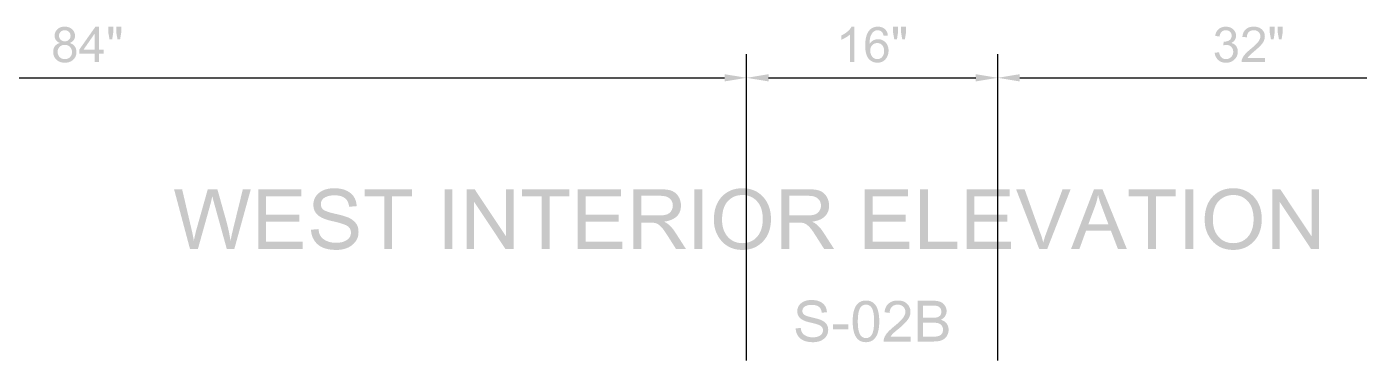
# Model space of a CAD drawing. Header units: inches. Extents: x 0 to 700, y 0 to 895.
# Drawn here: x 384.1 to 469, y 622 to 643.3 of the extents above; entities that cross this region are included whole.
import ezdxf

# ---------------------------------------------------------------- set-up
doc = ezdxf.new("R2010")
doc.units = ezdxf.units.IN
doc.header["$MEASUREMENT"] = 0
doc.layers.add('A-ANNO-TEXT', color=7, linetype='Continuous', lineweight=13)
doc.layers.add('A-DIMS-IMP', color=7, linetype='Continuous', lineweight=13)

msp = doc.modelspace()

# ---------------------------------------------------------------- hatches: boundary and pattern name
at = {"layer": 'A-ANNO-TEXT'}
h = msp.add_hatch(color=7, dxfattribs=at)
h.paths.add_polyline_path([(398.412, 632.9), (397.364, 629.1), (396.882, 629.1), (396.053, 632.094), (396.023, 632.202), (396, 632.297), (395.982, 632.377), (395.97, 632.444), (395.959, 632.444), (395.853, 631.993), (395.044, 629.1), (394.536, 629.1), (393.523, 632.9), (394.036, 632.9), (394.622, 630.406), (394.65, 630.288), (394.675, 630.178), (394.697, 630.075), (394.717, 629.981), (394.734, 629.895), (394.749, 629.817), (394.761, 629.748), (394.77, 629.686), (394.772, 629.665), (394.774, 629.649), (394.775, 629.638), (394.775, 629.631), (394.785, 629.631), (394.81, 629.75), (394.834, 629.86), (394.857, 629.961), (394.878, 630.054), (394.898, 630.138), (394.916, 630.213), (394.933, 630.279), (394.948, 630.336), (395.672, 632.9), (396.283, 632.9), (396.823, 630.979), (396.871, 630.802), (396.917, 630.627), (396.959, 630.454), (396.997, 630.285), (397.032, 630.117), (397.063, 629.953), (397.091, 629.791), (397.115, 629.631), (397.126, 629.631), (397.141, 629.712), (397.158, 629.799), (397.177, 629.892), (397.198, 629.992), (397.222, 630.099), (397.248, 630.212), (397.277, 630.332), (397.307, 630.458), (397.906, 632.9), (398.412, 632.9)])
h.paths.add_polyline_path([(401.727, 629.1), (398.888, 629.1), (398.888, 632.9), (401.639, 632.9), (401.639, 632.449), (399.391, 632.449), (399.391, 631.288), (401.494, 631.288), (401.494, 630.837), (399.391, 630.837), (399.391, 629.551), (401.727, 629.551), (401.727, 629.1)])
h.paths.add_polyline_path([(404.674, 631.785), (404.663, 631.873), (404.646, 631.956), (404.623, 632.032), (404.593, 632.103), (404.557, 632.169), (404.515, 632.228), (404.467, 632.283), (404.412, 632.331), (404.351, 632.374), (404.284, 632.411), (404.211, 632.442), (404.132, 632.468), (404.046, 632.488), (403.954, 632.502), (403.856, 632.511), (403.751, 632.514), (403.656, 632.512), (403.566, 632.505), (403.48, 632.493), (403.399, 632.477), (403.322, 632.457), (403.25, 632.432), (403.182, 632.403), (403.119, 632.369), (403.062, 632.33), (403.012, 632.288), (402.97, 632.241), (402.936, 632.19), (402.909, 632.136), (402.89, 632.077), (402.879, 632.013), (402.875, 631.946), (402.878, 631.887), (402.887, 631.831), (402.902, 631.779), (402.922, 631.731), (402.949, 631.687), (402.981, 631.647), (403.019, 631.611), (403.063, 631.579), (403.115, 631.549), (403.178, 631.519), (403.252, 631.489), (403.337, 631.459), (403.432, 631.429), (403.538, 631.399), (403.655, 631.369), (403.782, 631.34), (403.898, 631.314), (404.007, 631.287), (404.112, 631.261), (404.211, 631.235), (404.304, 631.208), (404.392, 631.181), (404.475, 631.154), (404.552, 631.127), (404.625, 631.098), (404.696, 631.065), (404.764, 631.028), (404.829, 630.988), (404.891, 630.944), (404.951, 630.896), (405.008, 630.844), (405.063, 630.789), (405.113, 630.729), (405.156, 630.664), (405.192, 630.595), (405.222, 630.52), (405.245, 630.441), (405.262, 630.356), (405.272, 630.267), (405.275, 630.173), (405.269, 630.053), (405.251, 629.939), (405.221, 629.829), (405.178, 629.725), (405.123, 629.626), (405.056, 629.532), (404.977, 629.443), (404.885, 629.359), (404.784, 629.283), (404.675, 629.217), (404.559, 629.162), (404.436, 629.116), (404.305, 629.081), (404.167, 629.055), (404.021, 629.04), (403.868, 629.035), (403.769, 629.037), (403.674, 629.041), (403.582, 629.048), (403.493, 629.058), (403.407, 629.07), (403.324, 629.086), (403.244, 629.104), (403.168, 629.125), (403.094, 629.148), (403.024, 629.175), (402.957, 629.204), (402.893, 629.236), (402.832, 629.271), (402.775, 629.309), (402.72, 629.35), (402.669, 629.393), (402.575, 629.486), (402.493, 629.585), (402.423, 629.691), (402.365, 629.804), (402.318, 629.923), (402.283, 630.049), (402.26, 630.182), (402.248, 630.321), (402.725, 630.362), (402.738, 630.252), (402.759, 630.15), (402.79, 630.055), (402.83, 629.968), (402.878, 629.889), (402.936, 629.817), (403.002, 629.754), (403.077, 629.697), (403.159, 629.649), (403.245, 629.606), (403.335, 629.57), (403.429, 629.541), (403.527, 629.518), (403.63, 629.502), (403.736, 629.492), (403.847, 629.489), (403.95, 629.492), (404.048, 629.5), (404.141, 629.513), (404.229, 629.532), (404.312, 629.557), (404.39, 629.587), (404.462, 629.622), (404.53, 629.662), (404.591, 629.708), (404.644, 629.757), (404.689, 629.81), (404.726, 629.867), (404.754, 629.928), (404.774, 629.993), (404.787, 630.062), (404.791, 630.134), (404.786, 630.209), (404.774, 630.279), (404.752, 630.344), (404.723, 630.403), (404.684, 630.457), (404.638, 630.506), (404.582, 630.55), (404.518, 630.588), (404.445, 630.623), (404.359, 630.659), (404.262, 630.694), (404.154, 630.729), (404.034, 630.765), (403.902, 630.8), (403.759, 630.834), (403.605, 630.869), (403.45, 630.906), (403.306, 630.945), (403.174, 630.989), (403.053, 631.036), (402.943, 631.086), (402.844, 631.141), (402.757, 631.198), (402.681, 631.259), (402.614, 631.324), (402.557, 631.394), (402.509, 631.469), (402.469, 631.548), (402.438, 631.632), (402.416, 631.721), (402.403, 631.814), (402.398, 631.912), (402.404, 632.024), (402.421, 632.131), (402.448, 632.232), (402.488, 632.329), (402.538, 632.421), (402.599, 632.508), (402.672, 632.59), (402.756, 632.667), (402.849, 632.737), (402.951, 632.797), (403.061, 632.848), (403.178, 632.89), (403.304, 632.923), (403.438, 632.946), (403.58, 632.96), (403.73, 632.965), (403.885, 632.96), (404.031, 632.946), (404.17, 632.923), (404.301, 632.891), (404.424, 632.849), (404.54, 632.798), (404.648, 632.738), (404.748, 632.668), (404.838, 632.59), (404.918, 632.504), (404.986, 632.41), (405.042, 632.309), (405.088, 632.199), (405.122, 632.082), (405.145, 631.957), (405.156, 631.824), (404.674, 631.785)])
h.paths.add_polyline_path([(408.676, 632.449), (407.419, 632.449), (407.419, 629.1), (406.914, 629.1), (406.914, 632.449), (405.667, 632.449), (405.667, 632.9), (408.676, 632.9), (408.676, 632.449)])
h.paths.add_polyline_path([(411.261, 629.1), (410.755, 629.1), (410.755, 632.9), (411.261, 632.9), (411.261, 629.1)])
h.paths.add_polyline_path([(415.151, 629.1), (414.635, 629.1), (412.65, 632.083), (412.639, 632.083), (412.639, 629.1), (412.163, 629.1), (412.163, 632.9), (412.676, 632.9), (414.661, 629.917), (414.672, 629.917), (414.672, 632.9), (415.151, 632.9), (415.151, 629.1)])
h.paths.add_polyline_path([(418.702, 632.449), (417.445, 632.449), (417.445, 629.1), (416.94, 629.1), (416.94, 632.449), (415.693, 632.449), (415.693, 632.9), (418.702, 632.9), (418.702, 632.449)])
h.paths.add_polyline_path([(422.077, 629.1), (419.239, 629.1), (419.239, 632.9), (421.989, 632.9), (421.989, 632.449), (419.742, 632.449), (419.742, 631.288), (421.844, 631.288), (421.844, 630.837), (419.742, 630.837), (419.742, 629.551), (422.077, 629.551), (422.077, 629.1)])
h.paths.add_polyline_path([(426.134, 629.1), (425.501, 629.1), (425.432, 629.209), (425.366, 629.313), (425.304, 629.412), (425.244, 629.505), (425.189, 629.593), (425.136, 629.675), (425.087, 629.752), (425.041, 629.824), (424.999, 629.89), (424.96, 629.951), (424.924, 630.006), (424.892, 630.056), (424.863, 630.101), (424.837, 630.14), (424.815, 630.173), (424.796, 630.202), (424.727, 630.3), (424.655, 630.392), (424.582, 630.476), (424.507, 630.553), (424.433, 630.619), (424.36, 630.672), (424.29, 630.712), (424.222, 630.738), (424.15, 630.755), (424.067, 630.767), (423.973, 630.775), (423.868, 630.777), (423.288, 630.777), (423.288, 629.1), (422.785, 629.1), (422.785, 632.9), (424.467, 632.9), (424.633, 632.897), (424.784, 632.889), (424.922, 632.875), (425.045, 632.856), (425.158, 632.828), (425.264, 632.788), (425.363, 632.735), (425.455, 632.671), (425.538, 632.595), (425.611, 632.511), (425.673, 632.417), (425.726, 632.314), (425.767, 632.205), (425.797, 632.093), (425.814, 631.978), (425.82, 631.861), (425.816, 631.756), (425.803, 631.656), (425.782, 631.562), (425.752, 631.472), (425.714, 631.389), (425.667, 631.31), (425.612, 631.237), (425.548, 631.168), (425.476, 631.106), (425.396, 631.05), (425.309, 630.999), (425.214, 630.955), (425.111, 630.916), (425, 630.884), (424.881, 630.857), (424.755, 630.837), (424.755, 630.826), (424.849, 630.779), (424.943, 630.72), (425.034, 630.65), (425.124, 630.569), (425.213, 630.477), (425.3, 630.374), (425.386, 630.26), (425.47, 630.134), (426.134, 629.1)])
h.paths.add_polyline_path([(423.288, 631.228), (424.366, 631.228), (424.446, 631.229), (424.521, 631.232), (424.592, 631.236), (424.659, 631.242), (424.721, 631.25), (424.779, 631.259), (424.833, 631.271), (424.883, 631.284), (424.93, 631.299), (424.974, 631.318), (425.015, 631.34), (425.055, 631.366), (425.091, 631.395), (425.126, 631.426), (425.158, 631.462), (425.188, 631.5), (425.238, 631.583), (425.273, 631.671), (425.295, 631.763), (425.302, 631.861), (425.299, 631.924), (425.29, 631.985), (425.275, 632.044), (425.255, 632.1), (425.228, 632.154), (425.195, 632.206), (425.157, 632.255), (425.113, 632.301), (425.061, 632.344), (425.003, 632.381), (424.936, 632.412), (424.862, 632.437), (424.78, 632.457), (424.69, 632.471), (424.593, 632.48), (424.488, 632.483), (423.288, 632.483), (423.288, 631.228)])
h.paths.add_polyline_path([(427.186, 629.1), (426.681, 629.1), (426.681, 632.9), (427.186, 632.9), (427.186, 629.1)])
h.paths.add_polyline_path([(429.739, 632.965), (429.838, 632.963), (429.935, 632.956), (430.029, 632.946), (430.121, 632.931), (430.21, 632.912), (430.297, 632.889), (430.382, 632.861), (430.465, 632.829), (430.546, 632.793), (430.624, 632.753), (430.7, 632.709), (430.774, 632.66), (430.845, 632.607), (430.914, 632.55), (430.981, 632.489), (431.046, 632.423), (431.107, 632.354), (431.165, 632.282), (431.219, 632.208), (431.268, 632.131), (431.314, 632.051), (431.355, 631.968), (431.393, 631.883), (431.427, 631.795), (431.457, 631.705), (431.483, 631.611), (431.504, 631.515), (431.522, 631.417), (431.536, 631.315), (431.546, 631.211), (431.552, 631.104), (431.554, 630.995), (431.552, 630.886), (431.546, 630.779), (431.536, 630.676), (431.522, 630.574), (431.504, 630.476), (431.482, 630.381), (431.456, 630.288), (431.426, 630.197), (431.392, 630.11), (431.354, 630.025), (431.313, 629.943), (431.267, 629.864), (431.217, 629.787), (431.163, 629.713), (431.105, 629.642), (431.043, 629.573), (430.978, 629.508), (430.911, 629.447), (430.842, 629.39), (430.77, 629.338), (430.697, 629.289), (430.621, 629.245), (430.542, 629.205), (430.462, 629.17), (430.379, 629.138), (430.295, 629.111), (430.208, 629.088), (430.118, 629.069), (430.027, 629.054), (429.933, 629.044), (429.838, 629.037), (429.739, 629.035), (429.638, 629.037), (429.539, 629.044), (429.443, 629.055), (429.349, 629.07), (429.257, 629.09), (429.168, 629.114), (429.082, 629.142), (428.998, 629.175), (428.917, 629.212), (428.838, 629.253), (428.762, 629.299), (428.688, 629.349), (428.616, 629.403), (428.548, 629.462), (428.481, 629.525), (428.418, 629.592), (428.357, 629.663), (428.3, 629.736), (428.248, 629.81), (428.199, 629.887), (428.154, 629.965), (428.113, 630.045), (428.076, 630.127), (428.042, 630.211), (428.013, 630.297), (427.988, 630.385), (427.966, 630.475), (427.949, 630.567), (427.935, 630.661), (427.925, 630.756), (427.919, 630.854), (427.917, 630.953), (427.919, 631.069), (427.925, 631.181), (427.935, 631.29), (427.949, 631.396), (427.967, 631.499), (427.989, 631.599), (428.014, 631.696), (428.044, 631.79), (428.078, 631.88), (428.115, 631.968), (428.157, 632.052), (428.202, 632.133), (428.252, 632.211), (428.305, 632.286), (428.363, 632.358), (428.424, 632.427), (428.489, 632.492), (428.555, 632.553), (428.625, 632.61), (428.696, 632.662), (428.77, 632.711), (428.847, 632.755), (428.925, 632.795), (429.006, 632.83), (429.09, 632.862), (429.175, 632.889), (429.264, 632.912), (429.354, 632.931), (429.447, 632.946), (429.542, 632.956), (429.64, 632.963), (429.739, 632.965)])
h.paths.add_polyline_path([(429.734, 629.465), (429.875, 629.472), (430.01, 629.491), (430.137, 629.522), (430.258, 629.567), (430.371, 629.623), (430.478, 629.693), (430.578, 629.775), (430.671, 629.87), (430.756, 629.976), (430.829, 630.092), (430.89, 630.218), (430.941, 630.353), (430.981, 630.499), (431.009, 630.654), (431.027, 630.82), (431.033, 630.995), (431.027, 631.175), (431.01, 631.344), (430.981, 631.503), (430.941, 631.651), (430.89, 631.788), (430.827, 631.914), (430.752, 632.03), (430.666, 632.135), (430.572, 632.229), (430.471, 632.31), (430.365, 632.379), (430.252, 632.435), (430.134, 632.478), (430.01, 632.51), (429.88, 632.528), (429.745, 632.535), (429.605, 632.528), (429.472, 632.51), (429.345, 632.479), (429.225, 632.437), (429.111, 632.382), (429.003, 632.314), (428.902, 632.235), (428.806, 632.143), (428.762, 632.093), (428.72, 632.039), (428.681, 631.982), (428.645, 631.921), (428.612, 631.858), (428.582, 631.791), (428.555, 631.721), (428.53, 631.647), (428.509, 631.571), (428.49, 631.491), (428.474, 631.408), (428.461, 631.321), (428.451, 631.232), (428.444, 631.139), (428.44, 631.042), (428.438, 630.943), (428.444, 630.782), (428.461, 630.628), (428.489, 630.483), (428.528, 630.345), (428.579, 630.215), (428.641, 630.094), (428.714, 629.98), (428.799, 629.874), (428.892, 629.778), (428.992, 629.695), (429.099, 629.625), (429.213, 629.568), (429.333, 629.523), (429.46, 629.491), (429.594, 629.472), (429.734, 629.465)])
h.paths.add_polyline_path([(435.572, 629.1), (434.939, 629.1), (434.87, 629.209), (434.804, 629.313), (434.741, 629.412), (434.682, 629.505), (434.626, 629.593), (434.574, 629.675), (434.525, 629.752), (434.479, 629.824), (434.437, 629.89), (434.398, 629.951), (434.362, 630.006), (434.33, 630.056), (434.301, 630.101), (434.275, 630.14), (434.253, 630.173), (434.234, 630.202), (434.165, 630.3), (434.093, 630.392), (434.02, 630.476), (433.945, 630.553), (433.87, 630.619), (433.798, 630.672), (433.728, 630.712), (433.66, 630.738), (433.588, 630.755), (433.505, 630.767), (433.411, 630.775), (433.306, 630.777), (432.726, 630.777), (432.726, 629.1), (432.223, 629.1), (432.223, 632.9), (433.905, 632.9), (434.07, 632.897), (434.222, 632.889), (434.359, 632.875), (434.483, 632.856), (434.596, 632.828), (434.702, 632.788), (434.801, 632.735), (434.893, 632.671), (434.976, 632.595), (435.048, 632.511), (435.111, 632.417), (435.163, 632.314), (435.205, 632.205), (435.234, 632.093), (435.252, 631.978), (435.258, 631.861), (435.254, 631.756), (435.241, 631.656), (435.22, 631.562), (435.19, 631.472), (435.152, 631.389), (435.105, 631.31), (435.05, 631.237), (434.986, 631.168), (434.914, 631.106), (434.834, 631.05), (434.747, 630.999), (434.652, 630.955), (434.548, 630.916), (434.438, 630.884), (434.319, 630.857), (434.193, 630.837), (434.193, 630.826), (434.287, 630.779), (434.38, 630.72), (434.472, 630.65), (434.562, 630.569), (434.651, 630.477), (434.738, 630.374), (434.824, 630.26), (434.908, 630.134), (435.572, 629.1)])
h.paths.add_polyline_path([(432.726, 631.228), (433.804, 631.228), (433.883, 631.229), (433.959, 631.232), (434.03, 631.236), (434.096, 631.242), (434.159, 631.25), (434.217, 631.259), (434.271, 631.271), (434.321, 631.284), (434.367, 631.299), (434.411, 631.318), (434.453, 631.34), (434.492, 631.366), (434.529, 631.395), (434.564, 631.426), (434.596, 631.462), (434.626, 631.5), (434.675, 631.583), (434.711, 631.671), (434.733, 631.763), (434.74, 631.861), (434.737, 631.924), (434.728, 631.985), (434.713, 632.044), (434.692, 632.1), (434.666, 632.154), (434.633, 632.206), (434.595, 632.255), (434.55, 632.301), (434.499, 632.344), (434.44, 632.381), (434.374, 632.412), (434.3, 632.437), (434.218, 632.457), (434.128, 632.471), (434.031, 632.48), (433.926, 632.483), (432.726, 632.483), (432.726, 631.228)])
h.paths.add_polyline_path([(440.364, 629.1), (437.526, 629.1), (437.526, 632.9), (440.276, 632.9), (440.276, 632.449), (438.029, 632.449), (438.029, 631.288), (440.131, 631.288), (440.131, 630.837), (438.029, 630.837), (438.029, 629.551), (440.364, 629.551), (440.364, 629.1)])
h.paths.add_polyline_path([(443.423, 629.1), (441.046, 629.1), (441.046, 632.9), (441.549, 632.9), (441.549, 629.551), (443.423, 629.551), (443.423, 629.1)])
h.paths.add_polyline_path([(446.858, 629.1), (444.019, 629.1), (444.019, 632.9), (446.77, 632.9), (446.77, 632.449), (444.522, 632.449), (444.522, 631.288), (446.624, 631.288), (446.624, 630.837), (444.522, 630.837), (444.522, 629.551), (446.858, 629.551), (446.858, 629.1)])
h.paths.add_polyline_path([(450.645, 632.9), (449.157, 629.1), (448.644, 629.1), (447.171, 632.9), (447.713, 632.9), (448.701, 630.139), (448.755, 630.002), (448.806, 629.852), (448.853, 629.692), (448.898, 629.52), (448.908, 629.52), (448.949, 629.672), (448.996, 629.826), (449.048, 629.982), (449.105, 630.139), (450.134, 632.9), (450.645, 632.9)])
h.paths.add_polyline_path([(454.227, 629.1), (453.659, 629.1), (453.213, 630.256), (451.627, 630.256), (451.207, 629.1), (450.676, 629.1), (452.135, 632.9), (452.677, 632.9), (454.227, 629.1)])
h.paths.add_polyline_path([(453.061, 630.655), (453.004, 630.805), (452.95, 630.947), (452.9, 631.08), (452.853, 631.206), (452.809, 631.322), (452.768, 631.431), (452.73, 631.531), (452.696, 631.622), (452.664, 631.706), (452.636, 631.781), (452.611, 631.848), (452.59, 631.906), (452.571, 631.956), (452.556, 631.998), (452.543, 632.031), (452.534, 632.056), (452.504, 632.147), (452.471, 632.252), (452.438, 632.37), (452.402, 632.503), (452.389, 632.503), (452.35, 632.315), (452.304, 632.134), (452.253, 631.96), (452.195, 631.793), (451.77, 630.655), (453.061, 630.655)])
h.paths.add_polyline_path([(457.348, 632.449), (456.091, 632.449), (456.091, 629.1), (455.585, 629.1), (455.585, 632.449), (454.338, 632.449), (454.338, 632.9), (457.348, 632.9), (457.348, 632.449)])
h.paths.add_polyline_path([(458.457, 629.1), (457.952, 629.1), (457.952, 632.9), (458.457, 632.9), (458.457, 629.1)])
h.paths.add_polyline_path([(461.01, 632.965), (461.109, 632.963), (461.205, 632.956), (461.3, 632.946), (461.391, 632.931), (461.481, 632.912), (461.568, 632.889), (461.653, 632.861), (461.736, 632.829), (461.817, 632.793), (461.895, 632.753), (461.971, 632.709), (462.045, 632.66), (462.116, 632.607), (462.185, 632.55), (462.252, 632.489), (462.317, 632.423), (462.378, 632.354), (462.436, 632.282), (462.49, 632.208), (462.539, 632.131), (462.585, 632.051), (462.626, 631.968), (462.664, 631.883), (462.698, 631.795), (462.728, 631.705), (462.753, 631.611), (462.775, 631.515), (462.793, 631.417), (462.807, 631.315), (462.817, 631.211), (462.823, 631.104), (462.825, 630.995), (462.823, 630.886), (462.817, 630.779), (462.807, 630.676), (462.793, 630.574), (462.775, 630.476), (462.753, 630.381), (462.727, 630.288), (462.697, 630.197), (462.663, 630.11), (462.625, 630.025), (462.584, 629.943), (462.538, 629.864), (462.488, 629.787), (462.434, 629.713), (462.376, 629.642), (462.314, 629.573), (462.249, 629.508), (462.182, 629.447), (462.113, 629.39), (462.041, 629.338), (461.968, 629.289), (461.892, 629.245), (461.813, 629.205), (461.733, 629.17), (461.65, 629.138), (461.566, 629.111), (461.479, 629.088), (461.389, 629.069), (461.298, 629.054), (461.204, 629.044), (461.108, 629.037), (461.01, 629.035), (460.909, 629.037), (460.81, 629.044), (460.714, 629.055), (460.62, 629.07), (460.528, 629.09), (460.439, 629.114), (460.353, 629.142), (460.269, 629.175), (460.188, 629.212), (460.109, 629.253), (460.033, 629.299), (459.959, 629.349), (459.887, 629.403), (459.819, 629.462), (459.752, 629.525), (459.688, 629.592), (459.628, 629.663), (459.571, 629.736), (459.518, 629.81), (459.47, 629.887), (459.425, 629.965), (459.384, 630.045), (459.346, 630.127), (459.313, 630.211), (459.284, 630.297), (459.259, 630.385), (459.237, 630.475), (459.219, 630.567), (459.206, 630.661), (459.196, 630.756), (459.19, 630.854), (459.188, 630.953), (459.19, 631.069), (459.196, 631.181), (459.206, 631.29), (459.22, 631.396), (459.238, 631.499), (459.259, 631.599), (459.285, 631.696), (459.315, 631.79), (459.349, 631.88), (459.386, 631.968), (459.428, 632.052), (459.473, 632.133), (459.523, 632.211), (459.576, 632.286), (459.634, 632.358), (459.695, 632.427), (459.759, 632.492), (459.826, 632.553), (459.896, 632.61), (459.967, 632.662), (460.041, 632.711), (460.117, 632.755), (460.196, 632.795), (460.277, 632.83), (460.361, 632.862), (460.446, 632.889), (460.534, 632.912), (460.625, 632.931), (460.718, 632.946), (460.813, 632.956), (460.911, 632.963), (461.01, 632.965)])
h.paths.add_polyline_path([(461.005, 629.465), (461.146, 629.472), (461.281, 629.491), (461.408, 629.522), (461.529, 629.567), (461.642, 629.623), (461.749, 629.693), (461.849, 629.775), (461.942, 629.87), (462.026, 629.976), (462.1, 630.092), (462.161, 630.218), (462.212, 630.353), (462.252, 630.499), (462.28, 630.654), (462.298, 630.82), (462.304, 630.995), (462.298, 631.175), (462.281, 631.344), (462.252, 631.503), (462.212, 631.651), (462.161, 631.788), (462.098, 631.914), (462.023, 632.03), (461.937, 632.135), (461.842, 632.229), (461.742, 632.31), (461.636, 632.379), (461.523, 632.435), (461.405, 632.478), (461.281, 632.51), (461.151, 632.528), (461.016, 632.535), (460.876, 632.528), (460.743, 632.51), (460.616, 632.479), (460.496, 632.437), (460.382, 632.382), (460.274, 632.314), (460.172, 632.235), (460.077, 632.143), (460.033, 632.093), (459.991, 632.039), (459.952, 631.982), (459.916, 631.921), (459.883, 631.858), (459.853, 631.791), (459.826, 631.721), (459.801, 631.647), (459.78, 631.571), (459.761, 631.491), (459.745, 631.408), (459.732, 631.321), (459.722, 631.232), (459.715, 631.139), (459.711, 631.042), (459.709, 630.943), (459.715, 630.782), (459.732, 630.628), (459.76, 630.483), (459.799, 630.345), (459.85, 630.215), (459.912, 630.094), (459.985, 629.98), (460.07, 629.874), (460.163, 629.778), (460.263, 629.695), (460.37, 629.625), (460.484, 629.568), (460.604, 629.523), (460.731, 629.491), (460.865, 629.472), (461.005, 629.465)])
h.paths.add_polyline_path([(466.477, 629.1), (465.961, 629.1), (463.976, 632.083), (463.965, 632.083), (463.965, 629.1), (463.488, 629.1), (463.488, 632.9), (464.002, 632.9), (465.987, 629.917), (465.998, 629.917), (465.998, 632.9), (466.477, 632.9), (466.477, 629.1)])
h = msp.add_hatch(color=7, dxfattribs=at)
h.paths.add_polyline_path([(434.788, 625.037), (434.781, 625.098), (434.769, 625.154), (434.753, 625.206), (434.733, 625.255), (434.708, 625.3), (434.679, 625.34), (434.646, 625.378), (434.609, 625.411), (434.567, 625.44), (434.522, 625.465), (434.471, 625.487), (434.417, 625.504), (434.358, 625.518), (434.295, 625.528), (434.228, 625.534), (434.157, 625.536), (434.092, 625.534), (434.03, 625.53), (433.971, 625.522), (433.916, 625.511), (433.863, 625.497), (433.814, 625.48), (433.767, 625.46), (433.724, 625.436), (433.685, 625.41), (433.651, 625.381), (433.622, 625.349), (433.599, 625.314), (433.581, 625.277), (433.568, 625.237), (433.56, 625.193), (433.557, 625.147), (433.559, 625.107), (433.565, 625.068), (433.575, 625.033), (433.589, 625), (433.608, 624.97), (433.63, 624.943), (433.656, 624.918), (433.686, 624.896), (433.722, 624.876), (433.765, 624.855), (433.815, 624.835), (433.873, 624.814), (433.938, 624.794), (434.011, 624.773), (434.091, 624.753), (434.178, 624.732), (434.332, 624.697), (434.471, 624.661), (434.595, 624.624), (434.705, 624.587), (434.803, 624.545), (434.894, 624.492), (434.978, 624.429), (435.054, 624.355), (435.088, 624.315), (435.118, 624.27), (435.143, 624.223), (435.163, 624.172), (435.179, 624.117), (435.191, 624.06), (435.197, 623.999), (435.2, 623.934), (435.195, 623.852), (435.183, 623.774), (435.162, 623.699), (435.133, 623.627), (435.095, 623.56), (435.049, 623.495), (434.995, 623.435), (434.933, 623.377), (434.863, 623.325), (434.789, 623.28), (434.71, 623.242), (434.625, 623.211), (434.536, 623.187), (434.441, 623.17), (434.341, 623.159), (434.237, 623.156), (434.104, 623.159), (433.98, 623.171), (433.864, 623.19), (433.757, 623.217), (433.659, 623.251), (433.57, 623.293), (433.489, 623.343), (433.416, 623.4), (433.352, 623.464), (433.296, 623.532), (433.248, 623.604), (433.208, 623.682), (433.176, 623.763), (433.152, 623.849), (433.136, 623.94), (433.128, 624.035), (433.454, 624.064), (433.463, 623.988), (433.478, 623.918), (433.499, 623.853), (433.526, 623.794), (433.559, 623.74), (433.599, 623.691), (433.644, 623.647), (433.696, 623.609), (433.752, 623.575), (433.81, 623.546), (433.872, 623.522), (433.936, 623.502), (434.004, 623.486), (434.074, 623.475), (434.147, 623.468), (434.222, 623.466), (434.293, 623.468), (434.36, 623.473), (434.424, 623.483), (434.484, 623.496), (434.54, 623.512), (434.594, 623.533), (434.643, 623.557), (434.69, 623.585), (434.731, 623.616), (434.768, 623.65), (434.798, 623.686), (434.823, 623.725), (434.843, 623.767), (434.857, 623.811), (434.865, 623.858), (434.868, 623.908), (434.865, 623.959), (434.856, 624.007), (434.842, 624.051), (434.821, 624.092), (434.795, 624.129), (434.763, 624.162), (434.725, 624.192), (434.682, 624.218), (434.631, 624.242), (434.573, 624.267), (434.507, 624.291), (434.432, 624.315), (434.35, 624.339), (434.26, 624.363), (434.162, 624.387), (434.057, 624.41), (433.951, 624.435), (433.852, 624.463), (433.762, 624.492), (433.679, 624.525), (433.604, 624.559), (433.536, 624.596), (433.476, 624.636), (433.424, 624.677), (433.379, 624.722), (433.34, 624.77), (433.306, 624.821), (433.279, 624.875), (433.258, 624.933), (433.243, 624.993), (433.234, 625.057), (433.231, 625.124), (433.235, 625.201), (433.246, 625.274), (433.265, 625.343), (433.292, 625.409), (433.327, 625.472), (433.369, 625.532), (433.418, 625.588), (433.476, 625.64), (433.54, 625.688), (433.609, 625.73), (433.684, 625.765), (433.765, 625.793), (433.851, 625.816), (433.943, 625.832), (434.04, 625.841), (434.143, 625.844), (434.248, 625.841), (434.348, 625.832), (434.443, 625.816), (434.533, 625.794), (434.617, 625.765), (434.696, 625.73), (434.77, 625.689), (434.839, 625.641), (434.901, 625.588), (434.955, 625.529), (435.001, 625.465), (435.04, 625.395), (435.071, 625.321), (435.095, 625.24), (435.11, 625.155), (435.118, 625.064), (434.788, 625.037)])
h.paths.add_polyline_path([(436.48, 623.98), (435.505, 623.98), (435.505, 624.301), (436.48, 624.301), (436.48, 623.98)])
h.paths.add_polyline_path([(437.606, 625.812), (437.709, 625.807), (437.805, 625.792), (437.894, 625.766), (437.977, 625.729), (438.053, 625.683), (438.123, 625.625), (438.186, 625.558), (438.242, 625.48), (438.292, 625.392), (438.335, 625.293), (438.371, 625.184), (438.401, 625.064), (438.424, 624.934), (438.441, 624.794), (438.451, 624.643), (438.454, 624.482), (438.451, 624.32), (438.44, 624.168), (438.423, 624.027), (438.399, 623.896), (438.368, 623.777), (438.331, 623.668), (438.286, 623.57), (438.235, 623.483), (438.177, 623.406), (438.114, 623.34), (438.044, 623.283), (437.968, 623.237), (437.887, 623.202), (437.799, 623.176), (437.706, 623.161), (437.606, 623.156), (437.504, 623.161), (437.408, 623.176), (437.319, 623.202), (437.236, 623.239), (437.16, 623.285), (437.091, 623.342), (437.028, 623.41), (436.972, 623.487), (436.922, 623.575), (436.879, 623.674), (436.843, 623.783), (436.813, 623.902), (436.79, 624.031), (436.774, 624.171), (436.764, 624.322), (436.76, 624.482), (436.764, 624.645), (436.774, 624.797), (436.791, 624.938), (436.815, 625.069), (436.846, 625.188), (436.884, 625.297), (436.928, 625.396), (436.979, 625.483), (437.037, 625.561), (437.101, 625.627), (437.17, 625.684), (437.246, 625.73), (437.327, 625.766), (437.414, 625.792), (437.507, 625.807), (437.606, 625.812)])
h.paths.add_polyline_path([(437.606, 623.418), (437.669, 623.422), (437.727, 623.434), (437.781, 623.453), (437.832, 623.48), (437.879, 623.515), (437.921, 623.558), (437.96, 623.609), (437.995, 623.667), (438.025, 623.735), (438.052, 623.812), (438.075, 623.899), (438.093, 623.996), (438.107, 624.102), (438.118, 624.219), (438.124, 624.346), (438.126, 624.482), (438.125, 624.578), (438.122, 624.669), (438.118, 624.754), (438.112, 624.834), (438.103, 624.909), (438.093, 624.979), (438.082, 625.043), (438.068, 625.102), (438.053, 625.157), (438.036, 625.208), (438.017, 625.255), (437.996, 625.299), (437.973, 625.34), (437.949, 625.376), (437.923, 625.41), (437.894, 625.439), (437.833, 625.488), (437.763, 625.522), (437.687, 625.543), (437.603, 625.55), (437.54, 625.546), (437.482, 625.534), (437.428, 625.514), (437.377, 625.487), (437.331, 625.451), (437.289, 625.407), (437.25, 625.356), (437.216, 625.296), (437.186, 625.228), (437.159, 625.15), (437.137, 625.063), (437.119, 624.966), (437.105, 624.859), (437.095, 624.743), (437.089, 624.618), (437.087, 624.482), (437.088, 624.388), (437.09, 624.298), (437.095, 624.214), (437.101, 624.134), (437.109, 624.06), (437.12, 623.99), (437.131, 623.926), (437.145, 623.867), (437.161, 623.812), (437.178, 623.761), (437.197, 623.713), (437.218, 623.669), (437.24, 623.628), (437.265, 623.592), (437.291, 623.559), (437.319, 623.529), (437.38, 623.48), (437.448, 623.446), (437.524, 623.425), (437.606, 623.418)])
h.paths.add_polyline_path([(440.451, 623.2), (438.729, 623.2), (438.731, 623.255), (438.739, 623.31), (438.75, 623.366), (438.767, 623.421), (438.789, 623.477), (438.815, 623.533), (438.846, 623.589), (438.882, 623.645), (438.925, 623.703), (438.976, 623.765), (439.035, 623.83), (439.102, 623.899), (439.178, 623.971), (439.263, 624.047), (439.355, 624.126), (439.456, 624.209), (439.581, 624.313), (439.699, 624.42), (439.811, 624.529), (439.915, 624.641), (439.963, 624.698), (440.004, 624.754), (440.039, 624.811), (440.067, 624.868), (440.089, 624.925), (440.105, 624.982), (440.114, 625.039), (440.118, 625.096), (440.115, 625.144), (440.109, 625.19), (440.098, 625.234), (440.083, 625.276), (440.063, 625.315), (440.039, 625.353), (440.011, 625.388), (439.978, 625.421), (439.942, 625.451), (439.904, 625.478), (439.864, 625.5), (439.821, 625.518), (439.776, 625.532), (439.728, 625.542), (439.678, 625.548), (439.626, 625.55), (439.574, 625.548), (439.523, 625.542), (439.475, 625.531), (439.429, 625.517), (439.385, 625.498), (439.343, 625.476), (439.304, 625.449), (439.266, 625.418), (439.232, 625.383), (439.203, 625.344), (439.177, 625.3), (439.157, 625.253), (439.141, 625.202), (439.129, 625.146), (439.122, 625.087), (439.119, 625.023), (438.791, 625.06), (438.802, 625.149), (438.819, 625.232), (438.842, 625.31), (438.871, 625.383), (438.907, 625.45), (438.948, 625.512), (438.997, 625.568), (439.051, 625.619), (439.11, 625.664), (439.173, 625.704), (439.24, 625.737), (439.311, 625.764), (439.386, 625.785), (439.465, 625.8), (439.547, 625.809), (439.633, 625.812), (439.727, 625.809), (439.814, 625.799), (439.897, 625.783), (439.974, 625.759), (440.046, 625.73), (440.113, 625.693), (440.174, 625.65), (440.23, 625.6), (440.28, 625.546), (440.324, 625.489), (440.36, 625.429), (440.391, 625.367), (440.414, 625.301), (440.431, 625.233), (440.441, 625.162), (440.444, 625.089), (440.441, 625.026), (440.433, 624.963), (440.419, 624.9), (440.399, 624.837), (440.374, 624.774), (440.343, 624.71), (440.306, 624.646), (440.264, 624.582), (440.213, 624.516), (440.152, 624.444), (440.079, 624.366), (439.995, 624.283), (439.899, 624.195), (439.793, 624.101), (439.675, 624.002), (439.547, 623.897), (439.479, 623.842), (439.417, 623.788), (439.362, 623.737), (439.312, 623.687), (439.268, 623.64), (439.23, 623.594), (439.198, 623.55), (439.172, 623.509), (440.451, 623.509), (440.451, 623.2)])
h.paths.add_polyline_path([(442.384, 624.583), (442.443, 624.563), (442.499, 624.54), (442.55, 624.514), (442.598, 624.486), (442.642, 624.454), (442.682, 624.419), (442.718, 624.382), (442.75, 624.341), (442.779, 624.299), (442.804, 624.254), (442.824, 624.208), (442.842, 624.161), (442.855, 624.112), (442.864, 624.061), (442.87, 624.009), (442.872, 623.956), (442.865, 623.849), (442.844, 623.746), (442.81, 623.648), (442.762, 623.555), (442.733, 623.511), (442.701, 623.469), (442.666, 623.431), (442.629, 623.396), (442.588, 623.364), (442.545, 623.335), (442.499, 623.309), (442.45, 623.286), (442.397, 623.266), (442.34, 623.248), (442.278, 623.234), (442.212, 623.222), (442.141, 623.212), (442.066, 623.205), (441.986, 623.201), (441.902, 623.2), (440.907, 623.2), (440.907, 625.8), (441.882, 625.8), (441.996, 625.797), (442.102, 625.787), (442.198, 625.771), (442.286, 625.749), (442.365, 625.72), (442.435, 625.684), (442.497, 625.642), (442.55, 625.594), (442.596, 625.542), (442.635, 625.489), (442.668, 625.433), (442.696, 625.377), (442.717, 625.319), (442.732, 625.26), (442.741, 625.199), (442.744, 625.137), (442.739, 625.053), (442.722, 624.973), (442.694, 624.896), (442.655, 624.822), (442.604, 624.753), (442.542, 624.69), (442.469, 624.634), (442.384, 624.583)])
h.paths.add_polyline_path([(441.251, 624.711), (441.815, 624.711), (441.898, 624.712), (441.975, 624.716), (442.044, 624.722), (442.107, 624.731), (442.164, 624.744), (442.218, 624.766), (442.268, 624.796), (442.315, 624.833), (442.336, 624.856), (442.355, 624.881), (442.37, 624.909), (442.383, 624.94), (442.393, 624.974), (442.4, 625.01), (442.404, 625.05), (442.405, 625.092), (442.404, 625.137), (442.4, 625.179), (442.393, 625.217), (442.383, 625.253), (442.37, 625.285), (442.354, 625.315), (442.336, 625.341), (442.314, 625.365), (442.266, 625.404), (442.214, 625.435), (442.157, 625.458), (442.096, 625.472), (442.028, 625.48), (441.951, 625.487), (441.865, 625.49), (441.771, 625.491), (441.251, 625.491), (441.251, 624.711)])
h.paths.add_polyline_path([(441.251, 623.509), (441.898, 623.509), (441.982, 623.51), (442.059, 623.516), (442.129, 623.525), (442.193, 623.538), (442.25, 623.555), (442.3, 623.575), (442.344, 623.6), (442.381, 623.627), (442.412, 623.659), (442.44, 623.692), (442.463, 623.729), (442.482, 623.769), (442.496, 623.811), (442.507, 623.857), (442.513, 623.905), (442.515, 623.956), (442.513, 624.007), (442.506, 624.055), (442.495, 624.101), (442.48, 624.143), (442.459, 624.183), (442.435, 624.22), (442.405, 624.254), (442.372, 624.285), (442.332, 624.312), (442.286, 624.336), (442.232, 624.356), (442.17, 624.373), (442.102, 624.386), (442.027, 624.395), (441.944, 624.401), (441.854, 624.402), (441.251, 624.402), (441.251, 623.509)])
at = {"layer": 'A-DIMS-IMP'}
h = msp.add_hatch(color=7, dxfattribs=at)
h.paths.add_polyline_path([(386.25, 642.22), (386.169, 642.255), (386.1, 642.297), (386.042, 642.345), (385.995, 642.4), (385.959, 642.461), (385.933, 642.528), (385.917, 642.601), (385.912, 642.679), (385.915, 642.739), (385.923, 642.797), (385.937, 642.852), (385.956, 642.905), (385.981, 642.955), (386.011, 643.003), (386.047, 643.049), (386.088, 643.092), (386.134, 643.131), (386.184, 643.165), (386.237, 643.194), (386.294, 643.217), (386.355, 643.236), (386.419, 643.249), (386.487, 643.257), (386.558, 643.259), (386.63, 643.257), (386.698, 643.249), (386.763, 643.235), (386.824, 643.216), (386.881, 643.192), (386.935, 643.163), (386.986, 643.128), (387.032, 643.088), (387.074, 643.044), (387.111, 642.998), (387.142, 642.949), (387.167, 642.898), (387.187, 642.845), (387.201, 642.79), (387.209, 642.732), (387.212, 642.671), (387.207, 642.596), (387.191, 642.525), (387.166, 642.459), (387.13, 642.399), (387.083, 642.344), (387.026, 642.296), (386.959, 642.255), (386.88, 642.22), (386.931, 642.202), (386.978, 642.181), (387.022, 642.158), (387.063, 642.132), (387.101, 642.103), (387.135, 642.072), (387.167, 642.039), (387.196, 642.002), (387.243, 641.923), (387.277, 641.837), (387.297, 641.744), (387.304, 641.643), (387.301, 641.572), (387.291, 641.505), (387.275, 641.44), (387.253, 641.378), (387.224, 641.318), (387.189, 641.262), (387.148, 641.209), (387.1, 641.158), (387.047, 641.112), (386.99, 641.072), (386.929, 641.038), (386.863, 641.011), (386.794, 640.989), (386.721, 640.974), (386.644, 640.965), (386.563, 640.962), (386.481, 640.965), (386.404, 640.974), (386.331, 640.989), (386.262, 641.011), (386.197, 641.039), (386.136, 641.073), (386.079, 641.113), (386.025, 641.159), (385.978, 641.21), (385.936, 641.264), (385.901, 641.32), (385.872, 641.38), (385.85, 641.443), (385.834, 641.51), (385.825, 641.579), (385.821, 641.651), (385.823, 641.705), (385.828, 641.756), (385.837, 641.805), (385.849, 641.852), (385.865, 641.897), (385.884, 641.94), (385.907, 641.98), (385.933, 642.018), (385.962, 642.054), (385.994, 642.086), (386.029, 642.116), (386.068, 642.143), (386.109, 642.167), (386.153, 642.187), (386.2, 642.205), (386.25, 642.22)])
h.paths.add_polyline_path([(386.194, 642.688), (386.201, 642.612), (386.22, 642.543), (386.252, 642.482), (386.297, 642.427), (386.352, 642.383), (386.415, 642.351), (386.486, 642.332), (386.564, 642.326), (386.64, 642.332), (386.709, 642.351), (386.771, 642.383), (386.826, 642.427), (386.871, 642.48), (386.902, 642.538), (386.922, 642.603), (386.928, 642.673), (386.921, 642.746), (386.902, 642.813), (386.869, 642.874), (386.823, 642.928), (386.767, 642.974), (386.705, 643.006), (386.636, 643.026), (386.561, 643.032), (386.485, 643.026), (386.416, 643.007), (386.354, 642.975), (386.299, 642.931), (386.253, 642.878), (386.22, 642.819), (386.201, 642.756), (386.194, 642.688)])
h.paths.add_polyline_path([(386.105, 641.649), (386.109, 641.591), (386.119, 641.533), (386.137, 641.476), (386.161, 641.421), (386.193, 641.368), (386.231, 641.322), (386.276, 641.283), (386.328, 641.249), (386.384, 641.223), (386.443, 641.204), (386.503, 641.193), (386.566, 641.189), (386.614, 641.191), (386.66, 641.197), (386.705, 641.207), (386.746, 641.221), (386.786, 641.239), (386.824, 641.26), (386.859, 641.286), (386.893, 641.316), (386.923, 641.349), (386.949, 641.384), (386.971, 641.421), (386.989, 641.461), (387.003, 641.502), (387.014, 641.546), (387.02, 641.592), (387.022, 641.64), (387.019, 641.689), (387.013, 641.735), (387.003, 641.78), (386.988, 641.822), (386.97, 641.862), (386.947, 641.9), (386.92, 641.936), (386.889, 641.97), (386.855, 642.001), (386.818, 642.027), (386.78, 642.049), (386.739, 642.068), (386.697, 642.082), (386.652, 642.092), (386.605, 642.098), (386.557, 642.1), (386.509, 642.098), (386.463, 642.092), (386.42, 642.082), (386.378, 642.068), (386.339, 642.05), (386.302, 642.028), (386.267, 642.002), (386.233, 641.972), (386.203, 641.938), (386.177, 641.903), (386.155, 641.866), (386.137, 641.826), (386.123, 641.785), (386.113, 641.742), (386.107, 641.697), (386.105, 641.649)])
h.paths.add_polyline_path([(388.458, 641), (388.458, 641.539), (387.482, 641.539), (387.482, 641.792), (388.509, 643.25), (388.734, 643.25), (388.734, 641.792), (389.038, 641.792), (389.038, 641.539), (388.734, 641.539), (388.734, 641), (388.458, 641)])
h.paths.add_polyline_path([(388.458, 641.792), (388.458, 642.806), (387.754, 641.792), (388.458, 641.792)])
h.paths.add_polyline_path([(389.411, 642.453), (389.334, 642.882), (389.334, 643.25), (389.649, 643.25), (389.649, 642.882), (389.58, 642.453), (389.411, 642.453)])
h.paths.add_polyline_path([(389.919, 642.453), (389.844, 642.882), (389.844, 643.25), (390.159, 643.25), (390.159, 642.882), (390.085, 642.453), (389.919, 642.453)])
h = msp.add_hatch(color=7, dxfattribs=at)
h.paths.add_polyline_path([(436.865, 641), (436.589, 641), (436.589, 642.76), (436.535, 642.713), (436.473, 642.665), (436.404, 642.618), (436.327, 642.57), (436.248, 642.525), (436.173, 642.487), (436.103, 642.454), (436.036, 642.427), (436.036, 642.694), (436.148, 642.752), (436.253, 642.815), (436.351, 642.884), (436.441, 642.958), (436.522, 643.035), (436.59, 643.111), (436.645, 643.186), (436.687, 643.259), (436.865, 643.259), (436.865, 641)])
h.paths.add_polyline_path([(439.006, 642.699), (438.731, 642.678), (438.711, 642.753), (438.687, 642.818), (438.659, 642.871), (438.627, 642.914), (438.598, 642.942), (438.568, 642.966), (438.536, 642.986), (438.502, 643.003), (438.467, 643.015), (438.43, 643.025), (438.391, 643.03), (438.351, 643.032), (438.287, 643.027), (438.227, 643.014), (438.171, 642.991), (438.119, 642.958), (438.057, 642.905), (438.002, 642.841), (437.954, 642.766), (437.913, 642.681), (437.896, 642.633), (437.88, 642.58), (437.867, 642.522), (437.856, 642.459), (437.847, 642.392), (437.841, 642.319), (437.837, 642.242), (437.835, 642.16), (437.888, 642.231), (437.946, 642.293), (438.01, 642.344), (438.079, 642.386), (438.152, 642.418), (438.227, 642.441), (438.303, 642.455), (438.381, 642.46), (438.449, 642.456), (438.514, 642.447), (438.577, 642.431), (438.637, 642.409), (438.695, 642.38), (438.75, 642.345), (438.802, 642.304), (438.852, 642.256), (438.897, 642.204), (438.937, 642.147), (438.97, 642.087), (438.997, 642.023), (439.019, 641.956), (439.034, 641.884), (439.043, 641.809), (439.046, 641.731), (439.04, 641.627), (439.023, 641.526), (438.995, 641.43), (438.955, 641.337), (438.905, 641.251), (438.846, 641.176), (438.779, 641.112), (438.704, 641.058), (438.621, 641.016), (438.533, 640.986), (438.44, 640.968), (438.341, 640.962), (438.257, 640.966), (438.177, 640.978), (438.1, 640.997), (438.028, 641.025), (437.96, 641.061), (437.895, 641.105), (437.835, 641.156), (437.778, 641.216), (437.727, 641.284), (437.683, 641.363), (437.645, 641.452), (437.615, 641.552), (437.591, 641.662), (437.574, 641.782), (437.564, 641.912), (437.56, 642.053), (437.564, 642.21), (437.575, 642.357), (437.594, 642.492), (437.621, 642.616), (437.654, 642.729), (437.696, 642.831), (437.745, 642.922), (437.801, 643.001), (437.856, 643.062), (437.915, 643.114), (437.979, 643.158), (438.048, 643.195), (438.121, 643.223), (438.199, 643.243), (438.281, 643.255), (438.368, 643.259), (438.432, 643.257), (438.494, 643.25), (438.553, 643.238), (438.609, 643.222), (438.662, 643.201), (438.712, 643.175), (438.759, 643.145), (438.803, 643.11), (438.843, 643.071), (438.879, 643.029), (438.911, 642.983), (438.938, 642.933), (438.962, 642.88), (438.981, 642.823), (438.995, 642.763), (439.006, 642.699)])
h.paths.add_polyline_path([(437.878, 641.729), (437.882, 641.658), (437.893, 641.589), (437.912, 641.522), (437.939, 641.456), (437.972, 641.394), (438.011, 641.341), (438.057, 641.295), (438.108, 641.257), (438.163, 641.227), (438.22, 641.206), (438.278, 641.193), (438.337, 641.189), (438.38, 641.191), (438.421, 641.198), (438.461, 641.209), (438.5, 641.224), (438.536, 641.244), (438.572, 641.268), (438.605, 641.297), (438.638, 641.33), (438.667, 641.367), (438.693, 641.407), (438.714, 641.45), (438.732, 641.497), (438.746, 641.546), (438.756, 641.599), (438.762, 641.655), (438.764, 641.714), (438.762, 641.77), (438.756, 641.824), (438.746, 641.875), (438.732, 641.922), (438.715, 641.967), (438.694, 642.008), (438.668, 642.046), (438.639, 642.081), (438.607, 642.113), (438.573, 642.14), (438.537, 642.163), (438.499, 642.182), (438.459, 642.197), (438.417, 642.207), (438.372, 642.213), (438.326, 642.216), (438.28, 642.213), (438.236, 642.207), (438.194, 642.197), (438.153, 642.182), (438.114, 642.163), (438.077, 642.14), (438.042, 642.113), (438.008, 642.081), (437.978, 642.046), (437.951, 642.009), (437.929, 641.969), (437.911, 641.926), (437.896, 641.881), (437.886, 641.833), (437.88, 641.782), (437.878, 641.729)])
h.paths.add_polyline_path([(439.411, 642.453), (439.334, 642.882), (439.334, 643.25), (439.649, 643.25), (439.649, 642.882), (439.58, 642.453), (439.411, 642.453)])
h.paths.add_polyline_path([(439.919, 642.453), (439.844, 642.882), (439.844, 643.25), (440.159, 643.25), (440.159, 642.882), (440.085, 642.453), (439.919, 642.453)])
h = msp.add_hatch(color=7, dxfattribs=at)
h.paths.add_polyline_path([(459.826, 641.594), (460.102, 641.631), (460.115, 641.574), (460.13, 641.522), (460.147, 641.473), (460.167, 641.429), (460.188, 641.389), (460.211, 641.352), (460.237, 641.32), (460.264, 641.292), (460.324, 641.247), (460.391, 641.215), (460.464, 641.195), (460.543, 641.189), (460.591, 641.191), (460.636, 641.197), (460.68, 641.208), (460.722, 641.223), (460.763, 641.242), (460.801, 641.265), (460.837, 641.292), (460.872, 641.324), (460.903, 641.359), (460.931, 641.395), (460.954, 641.434), (460.973, 641.475), (460.987, 641.518), (460.998, 641.563), (461.004, 641.61), (461.006, 641.658), (461.004, 641.705), (460.998, 641.749), (460.989, 641.792), (460.975, 641.832), (460.958, 641.87), (460.936, 641.906), (460.911, 641.94), (460.882, 641.972), (460.85, 642.001), (460.816, 642.026), (460.779, 642.048), (460.741, 642.065), (460.7, 642.078), (460.657, 642.088), (460.613, 642.094), (460.566, 642.096), (460.524, 642.094), (460.478, 642.088), (460.427, 642.079), (460.371, 642.065), (460.402, 642.308), (460.415, 642.306), (460.426, 642.305), (460.437, 642.305), (460.446, 642.305), (460.532, 642.31), (460.614, 642.328), (460.691, 642.356), (460.764, 642.397), (460.797, 642.421), (460.826, 642.449), (460.85, 642.48), (460.87, 642.514), (460.885, 642.551), (460.896, 642.591), (460.903, 642.634), (460.905, 642.681), (460.899, 642.753), (460.879, 642.819), (460.847, 642.879), (460.802, 642.932), (460.747, 642.976), (460.684, 643.007), (460.614, 643.026), (460.537, 643.032), (460.459, 643.026), (460.389, 643.007), (460.325, 642.975), (460.268, 642.931), (460.219, 642.874), (460.18, 642.804), (460.15, 642.722), (460.13, 642.627), (459.854, 642.676), (459.868, 642.743), (459.887, 642.807), (459.91, 642.867), (459.936, 642.923), (459.967, 642.974), (460.002, 643.022), (460.041, 643.066), (460.084, 643.106), (460.13, 643.142), (460.179, 643.173), (460.231, 643.2), (460.285, 643.221), (460.342, 643.238), (460.402, 643.25), (460.465, 643.257), (460.53, 643.259), (460.621, 643.254), (460.707, 643.239), (460.79, 643.215), (460.87, 643.18), (460.943, 643.137), (461.006, 643.087), (461.061, 643.029), (461.107, 642.965), (461.143, 642.895), (461.168, 642.824), (461.184, 642.75), (461.189, 642.674), (461.184, 642.603), (461.169, 642.535), (461.145, 642.47), (461.111, 642.409), (461.067, 642.352), (461.014, 642.302), (460.951, 642.257), (460.879, 642.219), (460.927, 642.206), (460.973, 642.189), (461.016, 642.17), (461.056, 642.148), (461.093, 642.122), (461.128, 642.094), (461.16, 642.062), (461.189, 642.028), (461.215, 641.99), (461.237, 641.95), (461.256, 641.909), (461.272, 641.864), (461.284, 641.818), (461.292, 641.769), (461.298, 641.718), (461.299, 641.665), (461.296, 641.592), (461.286, 641.523), (461.269, 641.456), (461.246, 641.392), (461.215, 641.331), (461.179, 641.273), (461.135, 641.218), (461.084, 641.165), (461.029, 641.117), (460.97, 641.075), (460.907, 641.04), (460.841, 641.011), (460.772, 640.989), (460.698, 640.973), (460.622, 640.963), (460.541, 640.96), (460.469, 640.963), (460.399, 640.971), (460.333, 640.985), (460.27, 641.004), (460.21, 641.029), (460.153, 641.059), (460.1, 641.095), (460.049, 641.137), (460.003, 641.182), (459.962, 641.231), (459.926, 641.284), (459.896, 641.339), (459.87, 641.398), (459.85, 641.46), (459.836, 641.525), (459.826, 641.594)])
h.paths.add_polyline_path([(463.024, 641.266), (463.024, 641), (461.537, 641), (461.538, 641.049), (461.544, 641.098), (461.554, 641.145), (461.569, 641.192), (461.602, 641.268), (461.643, 641.343), (461.693, 641.417), (461.751, 641.491), (461.821, 641.568), (461.904, 641.65), (462.002, 641.738), (462.113, 641.832), (462.201, 641.905), (462.281, 641.974), (462.354, 642.04), (462.42, 642.101), (462.478, 642.159), (462.529, 642.213), (462.573, 642.263), (462.609, 642.308), (462.639, 642.352), (462.665, 642.395), (462.687, 642.438), (462.705, 642.479), (462.719, 642.521), (462.729, 642.561), (462.735, 642.601), (462.737, 642.641), (462.736, 642.681), (462.73, 642.72), (462.721, 642.757), (462.708, 642.792), (462.692, 642.826), (462.671, 642.858), (462.648, 642.889), (462.62, 642.918), (462.59, 642.944), (462.557, 642.967), (462.522, 642.986), (462.485, 643.002), (462.445, 643.015), (462.404, 643.023), (462.36, 643.029), (462.314, 643.031), (462.265, 643.029), (462.219, 643.023), (462.175, 643.014), (462.134, 643.001), (462.096, 642.984), (462.059, 642.963), (462.026, 642.939), (461.995, 642.911), (461.967, 642.879), (461.942, 642.845), (461.921, 642.808), (461.904, 642.768), (461.891, 642.725), (461.882, 642.679), (461.876, 642.631), (461.873, 642.579), (461.589, 642.608), (461.599, 642.686), (461.614, 642.758), (461.634, 642.825), (461.659, 642.888), (461.689, 642.947), (461.724, 643), (461.764, 643.049), (461.809, 643.093), (461.859, 643.132), (461.912, 643.166), (461.97, 643.194), (462.032, 643.218), (462.098, 643.236), (462.168, 643.249), (462.242, 643.257), (462.32, 643.259), (462.399, 643.256), (462.473, 643.248), (462.544, 643.234), (462.61, 643.214), (462.672, 643.189), (462.73, 643.158), (462.783, 643.122), (462.833, 643.08), (462.877, 643.033), (462.915, 642.984), (462.948, 642.933), (462.974, 642.879), (462.995, 642.822), (463.01, 642.762), (463.018, 642.7), (463.021, 642.635), (463.018, 642.567), (463.008, 642.501), (462.99, 642.435), (462.966, 642.369), (462.934, 642.303), (462.893, 642.235), (462.842, 642.166), (462.783, 642.094), (462.748, 642.057), (462.708, 642.015), (462.663, 641.971), (462.612, 641.923), (462.556, 641.872), (462.495, 641.817), (462.429, 641.76), (462.357, 641.698), (462.297, 641.648), (462.244, 641.602), (462.195, 641.561), (462.153, 641.523), (462.116, 641.49), (462.084, 641.461), (462.058, 641.436), (462.038, 641.415), (462.004, 641.378), (461.973, 641.341), (461.946, 641.303), (461.921, 641.266), (463.024, 641.266)])
h.paths.add_polyline_path([(463.411, 642.453), (463.334, 642.882), (463.334, 643.25), (463.649, 643.25), (463.649, 642.882), (463.58, 642.453), (463.411, 642.453)])
h.paths.add_polyline_path([(463.919, 642.453), (463.844, 642.882), (463.844, 643.25), (464.159, 643.25), (464.159, 642.882), (464.085, 642.453), (463.919, 642.453)])

# ---------------------------------------------------------------- linework, layer by layer
at = {"color": 7}
for p, q in [((430, 622), (430, 641.5)), ((430, 622), (430, 641.5)), ((446, 622), (446, 641.5)), ((446, 622), (446, 641.5)), ((347.4, 640), (428.6, 640)), ((431.4, 640), (444.6, 640)), ((447.4, 640), (476.6, 640))]:
    msp.add_line(p, q, dxfattribs=at)
at = {"color": 0, "linetype": 'ByBlock'}
for points in [[(428.6, 640.23), (430, 640), (428.6, 639.77)], [(431.4, 639.77), (430, 640), (431.4, 640.23)], [(444.6, 640.23), (446, 640), (444.6, 639.77)], [(447.4, 639.77), (446, 640), (447.4, 640.23)]]:
    msp.add_solid(points, dxfattribs=at)
at = {"layer": 'Defpoints'}
for p in [(430, 640), (446, 640)]:
    msp.add_point(p, dxfattribs=at)

doc.saveas('drawing.dxf')
